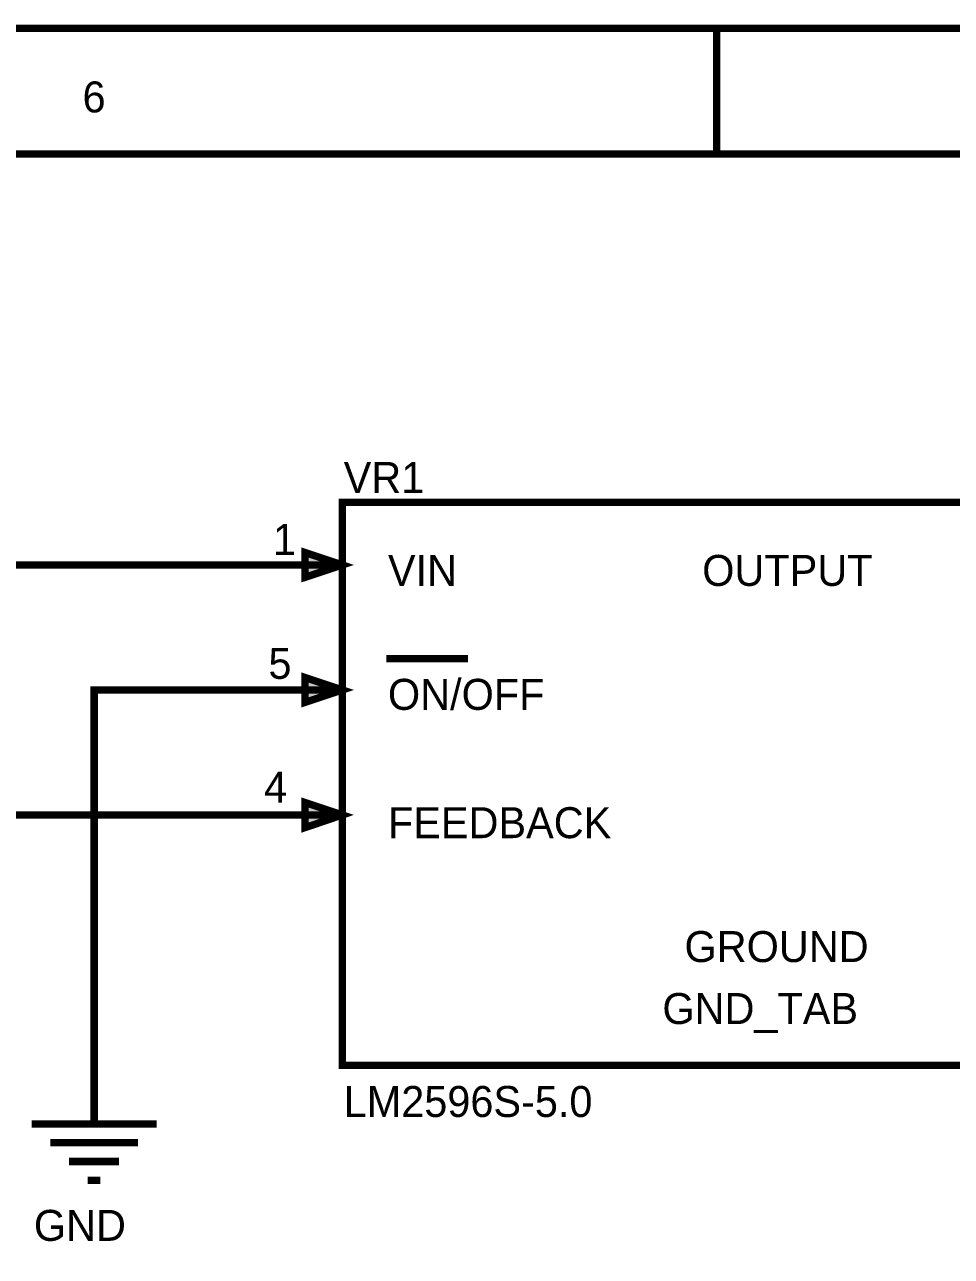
# Model space of a CAD drawing. Header units: millimetres. Extents: x 0 to 394, y 0 to 282.
# Drawn here: x 267.2 to 304.8, y 232.1 to 282.1 of the extents above; entities that cross this region are included whole.
import ezdxf

# ---------------------------------------------------------------- set-up
doc = ezdxf.new("R2010")
doc.units = ezdxf.units.MM
doc.layers.add('Sheet', color=255, linetype='Continuous')

msp = doc.modelspace()

# ---------------------------------------------------------------- linework, layer by layer
at = {"layer": 'Sheet'}
for points, const_width in [([(0.022, 281.94), (393.7, 281.94), (393.7, 0), (0.022, 0), (0.022, 281.94)], 0.3), ([(0.022, 281.94), (0.022, 0), (393.7, 0), (393.7, 281.94), (0.022, 281.94), (0.022, 281.94)], 0.0991), ([(5.099, 276.841), (388.624, 276.841), (388.624, 5.076), (5.099, 5.076), (5.099, 276.841)], 0.3), ([(5.099, 276.841), (5.099, 5.076), (388.624, 5.076), (388.624, 276.841), (5.099, 276.841), (5.099, 276.841)], 0.0991), ([(280.08, 262.69), (305.484, 262.69), (305.484, 239.835), (280.08, 239.835), (280.08, 262.69)], 0.3), ([(280.08, 262.69), (280.08, 239.835), (305.484, 239.835), (305.484, 262.69), (280.08, 262.69), (280.08, 262.69)], 0.0991), ([(278.564, 260.657), (280.08, 260.152), (278.564, 259.647), (278.564, 260.657)], 0.3), ([(278.564, 260.657), (280.08, 260.152), (278.564, 259.647), (278.564, 260.657)], 0.0991), ([(278.564, 255.581), (280.08, 255.076), (278.564, 254.57), (278.564, 255.581)], 0.3), ([(278.564, 255.581), (280.08, 255.076), (278.564, 254.57), (278.564, 255.581)], 0.0991), ([(278.564, 250.505), (280.08, 249.999), (278.564, 249.483), (278.564, 250.505)], 0.3), ([(278.564, 250.505), (280.08, 249.999), (278.564, 249.483), (278.564, 250.505)], 0.0991)]:
    msp.add_lwpolyline(points, close=True, dxfattribs=dict(at, const_width=const_width))
at = {"layer": 'Sheet', "const_width": 0.3}
for points in [[(295.275, 281.94), (295.275, 276.852)], [(275.004, 260.152), (260, 260.152), (260, 259.995), (250.004, 259.995), (250.004, 260.096), (233.686, 260.096), (233.686, 259.579), (233.181, 259.579)], [(280.08, 260.152), (275.004, 260.152)], [(283.517, 256.345), (281.866, 256.345)], [(285.179, 256.345), (283.517, 256.345)], [(285.179, 256.345), (283.517, 256.345)], [(270.006, 239.993), (270.006, 255.076), (275.004, 255.076)], [(280.08, 255.076), (275.004, 255.076)], [(275.015, 249.999), (265.02, 249.999), (265.02, 219.99), (379.999, 219.99), (379.999, 244.99), (375.012, 244.99), (375.012, 240.139)], [(280.08, 249.999), (275.004, 249.999)], [(270.006, 239.993), (270.006, 237.454)], [(267.468, 237.454), (272.544, 237.454)], [(268.22, 236.691), (271.781, 236.691)], [(268.984, 235.927), (271.017, 235.927)], [(269.748, 235.163), (270.253, 235.163)]]:
    msp.add_lwpolyline(points, dxfattribs=at)
at = {"layer": 'Sheet'}
for points in [[(278.506, 259.583), (280.237, 260.16), (278.506, 260.737)], [(278.506, 254.503), (280.237, 255.08), (278.506, 255.657)], [(278.506, 249.423), (280.237, 250), (278.506, 250.577)]]:
    msp.add_solid(points, dxfattribs=at)

# ---------------------------------------------------------------- texts
for s, height, p in [('6', 1.258, (269.534, 278.526)), ('VR1', 1.2579, (280.136, 263.072)), ('1', 1.258, (277.261, 260.556)), ('VIN', 1.2579, (281.933, 259.299)), ('OUTPUT', 1.2579, (294.691, 259.299)), ('5', 1.258, (277.081, 255.525)), ('ON/OFF', 1.2579, (281.933, 254.267)), ('4', 1.258, (276.902, 250.494)), ('FEEDBACK', 1.2579, (281.933, 249.056)), ('GROUND', 1.2579, (293.972, 244.025)), ('GND_TAB', 1.2579, (293.074, 241.509)), ('LM2596S-5.0', 1.25786, (280.136, 237.735)), ('GND', 1.2579, (267.558, 232.704))]:
    msp.add_text(s, height=height, dxfattribs=at).set_placement(p)

doc.saveas('drawing.dxf')
